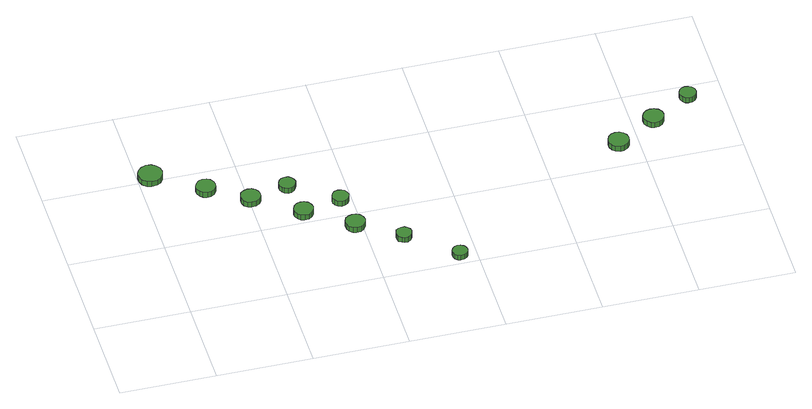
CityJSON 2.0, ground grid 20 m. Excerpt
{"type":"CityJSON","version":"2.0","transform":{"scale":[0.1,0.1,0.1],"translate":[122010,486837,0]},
"CityObjects":{
"tree1":{"type":"SolitaryVegetationObject","attributes":{"function":"something"},"geometry":[{"type":"MultiSurface","lod":"1","boundaries":[[[0,1,2,3,4,5,6,7,8,9,10,11,12,13,14]],[[15,16,17,18,19,20,21,22,23,24,25,26,27,28,29]],[[0,29,28,1]],[[1,28,27,2]],[[2,27,26,3]],[[3,26,25,4]],[[4,25,24,5]],[[5,24,23,6]],[[6,23,22,7]],[[7,22,21,8]],[[8,21,20,9]],[[9,20,19,10]],[[10,19,18,11]],[[11,18,17,12]],[[12,17,16,13]],[[13,16,15,14]],[[14,15,29,0]]]}]},
"tree2":{"type":"SolitaryVegetationObject","attributes":{"function":"something"},"geometry":[{"type":"MultiSurface","lod":"1","boundaries":[[[30,31,32,33,34,35,36,37,38,39,40,41,42,43,44]],[[45,46,47,48,49,50,51,52,53,54,55,56,57,58,59]],[[30,59,58,31]],[[31,58,57,32]],[[32,57,56,33]],[[33,56,55,34]],[[34,55,54,35]],[[35,54,53,36]],[[36,53,52,37]],[[37,52,51,38]],[[38,51,50,39]],[[39,50,49,40]],[[40,49,48,41]],[[41,48,47,42]],[[42,47,46,43]],[[43,46,45,44]],[[44,45,59,30]]]}]},
"tree3":{"type":"SolitaryVegetationObject","attributes":{"function":"something"},"geometry":[{"type":"MultiSurface","lod":"1","boundaries":[[[60,61,62,63,64,65,66,67,68,69,70,71,72,73,74]],[[75,76,77,78,79,80,81,82,83,84,85,86,87,88,89]],[[60,89,88,61]],[[61,88,87,62]],[[62,87,86,63]],[[63,86,85,64]],[[64,85,84,65]],[[65,84,83,66]],[[66,83,82,67]],[[67,82,81,68]],[[68,81,80,69]],[[69,80,79,70]],[[70,79,78,71]],[[71,78,77,72]],[[72,77,76,73]],[[73,76,75,74]],[[74,75,89,60]]]}]},
"tree4":{"type":"SolitaryVegetationObject","attributes":{"function":"something"},"geometry":[{"type":"MultiSurface","lod":"1","boundaries":[[[90,91,92,93,94,95,96,97,98,99,100,101,102,103,104]],[[105,106,107,108,109,110,111,112,113,114,115,116,117,118,119]],[[90,119,118,91]],[[91,118,117,92]],[[92,117,116,93]],[[93,116,115,94]],[[94,115,114,95]],[[95,114,113,96]],[[96,113,112,97]],[[97,112,111,98]],[[98,111,110,99]],[[99,110,109,100]],[[100,109,108,101]],[[101,108,107,102]],[[102,107,106,103]],[[103,106,105,104]],[[104,105,119,90]]]}]},
"tree5":{"type":"SolitaryVegetationObject","attributes":{"function":"something"},"geometry":[{"type":"MultiSurface","lod":"1","boundaries":[[[120,121,122,123,124,125,126,127,128,129,130,131,132,133,134]],[[135,136,137,138,139,140,141,142,143,144,145,146,147,148,149]],[[120,149,148,121]],[[121,148,147,122]],[[122,147,146,123]],[[123,146,145,124]],[[124,145,144,125]],[[125,144,143,126]],[[126,143,142,127]],[[127,142,141,128]],[[128,141,140,129]],[[129,140,139,130]],[[130,139,138,131]],[[131,138,137,132]],[[132,137,136,133]],[[133,136,135,134]],[[134,135,149,120]]]}]},
"tree6":{"type":"SolitaryVegetationObject","attributes":{"function":"something"},"geometry":[{"type":"MultiSurface","lod":"1","boundaries":[[[150,151,152,153,154,155,156,157,158,159,160,161,162,163,164]],[[165,166,167,168,169,170,171,172,173,174,175,176,177,178,179]],[[150,179,178,151]],[[151,178,177,152]],[[152,177,176,153]],[[153,176,175,154]],[[154,175,174,155]],[[155,174,173,156]],[[156,173,172,157]],[[157,172,171,158]],[[158,171,170,159]],[[159,170,169,160]],[[160,169,168,161]],[[161,168,167,162]],[[162,167,166,163]],[[163,166,165,164]],[[164,165,179,150]]]}]},
"tree7":{"type":"SolitaryVegetationObject","attributes":{"function":"something"},"geometry":[{"type":"MultiSurface","lod":"1","boundaries":[[[180,181,182,183,184,185,186,187,188,189,190,191,192,193,194]],[[195,196,197,198,199,200,201,202,203,204,205,206,207,208,209]],[[180,209,208,181]],[[181,208,207,182]],[[182,207,206,183]],[[183,206,205,184]],[[184,205,204,185]],[[185,204,203,186]],[[186,203,202,187]],[[187,202,201,188]],[[188,201,200,189]],[[189,200,199,190]],[[190,199,198,191]],[[191,198,197,192]],[[192,197,196,193]],[[193,196,195,194]],[[194,195,209,180]]]}]},
"tree8":{"type":"SolitaryVegetationObject","attributes":{"function":"something"},"geometry":[{"type":"MultiSurface","lod":"1","boundaries":[[[210,211,212,213,214,215,216,217,218,219,220,221,222,223,224]],[[225,226,227,228,229,230,231,232,233,234,235,236,237,238,239]],[[210,239,238,211]],[[211,238,237,212]],[[212,237,236,213]],[[213,236,235,214]],[[214,235,234,215]],[[215,234,233,216]],[[216,233,232,217]],[[217,232,231,218]],[[218,231,230,219]],[[219,230,229,220]],[[220,229,228,221]],[[221,228,227,222]],[[222,227,226,223]],[[223,226,225,224]],[[224,225,239,210]]]}]},
"tree9":{"type":"SolitaryVegetationObject","attributes":{"function":"something"},"geometry":[{"type":"MultiSurface","lod":"1","boundaries":[[[240,241,242,243,244,245,246,247,248,249,250,251,252,253,254]],[[255,256,257,258,259,260,261,262,263,264,265,266,267,268,269]],[[240,269,268,241]],[[241,268,267,242]],[[242,267,266,243]],[[243,266,265,244]],[[244,265,264,245]],[[245,264,263,246]],[[246,263,262,247]],[[247,262,261,248]],[[248,261,260,249]],[[249,260,259,250]],[[250,259,258,251]],[[251,258,257,252]],[[252,257,256,253]],[[253,256,255,254]],[[254,255,269,240]]]}]},
"tree10":{"type":"SolitaryVegetationObject","attributes":{"function":"something"},"geometry":[{"type":"MultiSurface","lod":"1","boundaries":[[[270,271,272,273,274,275,276,277,278,279,280,281,282,283,284]],[[285,286,287,288,289,290,291,292,293,294,295,296,297,298,299]],[[270,299,298,271]],[[271,298,297,272]],[[272,297,296,273]],[[273,296,295,274]],[[274,295,294,275]],[[275,294,293,276]],[[276,293,292,277]],[[277,292,291,278]],[[278,291,290,279]],[[279,290,289,280]],[[280,289,288,281]],[[281,288,287,282]],[[282,287,286,283]],[[283,286,285,284]],[[284,285,299,270]]]}]},
"tree11":{"type":"SolitaryVegetationObject","attributes":{"function":"something"},"geometry":[{"type":"MultiSurface","lod":"1","boundaries":[[[300,301,302,303,304,305,306,307,308,309,310,311,312,313,314]],[[315,316,317,318,319,320,321,322,323,324,325,326,327,328,329]],[[300,329,328,301]],[[301,328,327,302]],[[302,327,326,303]],[[303,326,325,304]],[[304,325,324,305]],[[305,324,323,306]],[[306,323,322,307]],[[307,322,321,308]],[[308,321,320,309]],[[309,320,319,310]],[[310,319,318,311]],[[311,318,317,312]],[[312,317,316,313]],[[313,316,315,314]],[[314,315,329,300]]]}]},
"tree12":{"type":"SolitaryVegetationObject","attributes":{"function":"something"},"geometry":[{"type":"MultiSurface","lod":"1","boundaries":[[[330,331,332,333,334,335,336,337,338,339,340,341,342,343,344]],[[345,346,347,348,349,350,351,352,353,354,355,356,357,358,359]],[[330,359,358,331]],[[331,358,357,332]],[[332,357,356,333]],[[333,356,355,334]],[[334,355,354,335]],[[335,354,353,336]],[[336,353,352,337]],[[337,352,351,338]],[[338,351,350,339]],[[339,350,349,340]],[[340,349,348,341]],[[341,348,347,342]],[[342,347,346,343]],[[343,346,345,344]],[[344,345,359,330]]]}]}
},
"vertices":[
[51,409,22],[49,420,22],[43,428,22],[34,434,22],[23,435,22],[13,431,22],[5,424,22],[1,415,22],[1,404,22],[5,394,22],[13,387,22],[23,384,22],[34,385,22],[43,390,22],[49,399,22],[49,399,9],[43,390,9],[34,385,9],[23,384,9],[13,387,9],[5,394,9],[1,404,9],[1,415,9],[5,424,9],[13,431,9],[23,435,9],[34,434,9],[43,428,9],[49,420,9],[51,409,9],
[144,344,22],[142,353,22],[137,360,22],[130,364,22],[121,365,22],[113,362,22],[107,356,22],[103,348,22],[103,340,22],[107,332,22],[113,326,22],[121,323,22],[130,324,22],[137,329,22],[142,336,22],[142,336,9],[137,329,9],[130,324,9],[121,323,9],[113,326,9],[107,332,9],[103,340,9],[103,348,9],[107,356,9],[113,362,9],[121,365,9],[130,364,9],[137,360,9],[142,353,9],[144,344,9],
[223,291,23],[221,300,23],[216,307,23],[209,311,23],[200,312,23],[192,309,23],[185,304,23],[182,296,23],[182,287,23],[185,279,23],[192,273,23],[200,271,23],[209,272,23],[216,276,23],[221,283,23],[221,283,10],[216,276,10],[209,272,10],[200,271,10],[192,273,10],[185,279,10],[182,287,10],[182,296,10],[185,304,10],[192,309,10],[200,312,10],[209,311,10],[216,307,10],[221,300,10],[223,291,10],
[315,226,23],[313,235,23],[308,242,23],[301,246,23],[292,247,23],[284,244,23],[278,238,23],[274,230,23],[274,222,23],[278,214,23],[284,208,23],[292,206,23],[301,206,23],[308,211,23],[313,218,23],[313,218,10],[308,211,10],[301,206,10],[292,206,10],[284,208,10],[278,214,10],[274,222,10],[274,230,10],[278,238,10],[284,244,10],[292,247,10],[301,246,10],[308,242,10],[313,235,10],[315,226,10],
[301,311,22],[299,318,22],[295,324,22],[289,328,22],[281,328,22],[274,326,22],[269,321,22],[266,314,22],[266,307,22],[269,300,22],[274,296,22],[281,293,22],[289,294,22],[295,298,22],[299,304,22],[299,304,9],[295,298,9],[289,294,9],[281,293,9],[274,296,9],[269,300,9],[266,307,9],[266,314,9],[269,321,9],[274,326,9],[281,328,9],[289,328,9],[295,324,9],[299,318,9],[301,311,9],
[406,164,22],[404,173,22],[399,180,22],[392,184,22],[383,185,22],[375,182,22],[368,177,22],[365,169,22],[365,160,22],[368,152,22],[375,146,22],[383,144,22],[392,145,22],[399,149,22],[404,156,22],[404,156,9],[399,149,9],[392,145,9],[383,144,9],[375,146,9],[368,152,9],[365,160,9],[365,169,9],[368,177,9],[375,182,9],[383,185,9],[392,184,9],[399,180,9],[404,173,9],[406,164,9],
[394,246,22],[392,253,22],[388,259,22],[382,262,22],[374,263,22],[367,261,22],[362,256,22],[359,249,22],[359,242,22],[362,235,22],[367,230,22],[374,228,22],[382,229,22],[388,233,22],[392,238,22],[392,238,9],[388,233,9],[382,229,9],[374,228,9],[367,230,9],[362,235,9],[359,242,9],[359,249,9],[362,256,9],[367,261,9],[374,263,9],[382,262,9],[388,259,9],[392,253,9],[394,246,9],
[487,106,22],[485,113,22],[481,118,22],[475,122,22],[468,122,22],[462,120,22],[456,116,22],[454,109,22],[454,102,22],[456,96,22],[462,92,22],[468,89,22],[475,90,22],[481,94,22],[485,99,22],[485,99,9],[481,94,9],[475,90,9],[468,89,9],[462,92,9],[456,96,9],[454,102,9],[454,109,9],[456,116,9],[462,120,9],[468,122,9],[475,122,9],[481,118,9],[485,113,9],[487,106,9],
[580,23,23],[579,29,23],[575,35,23],[569,38,23],[562,39,23],[556,37,23],[551,32,23],[548,26,23],[548,20,23],[551,14,23],[556,9,23],[562,7,23],[569,8,23],[575,11,23],[579,16,23],[579,16,11],[575,11,11],[569,8,11],[562,7,11],[556,9,11],[551,14,11],[548,20,11],[548,26,11],[551,32,11],[556,37,11],[562,39,11],[569,38,11],[575,35,11],[579,29,11],[580,23,11],
[979,264,23],[977,273,23],[972,280,23],[964,285,23],[955,286,23],[946,283,23],[940,277,23],[936,269,23],[936,260,23],[940,251,23],[946,245,23],[955,242,23],[964,243,23],[972,248,23],[977,255,23],[977,255,10],[972,248,10],[964,243,10],[955,242,10],[946,245,10],[940,251,10],[936,260,10],[936,269,10],[940,277,10],[946,283,10],[955,286,10],[964,285,10],[972,280,10],[977,273,10],[979,264,10],
[1065,316,22],[1063,325,22],[1058,332,22],[1050,336,22],[1041,337,22],[1033,334,22],[1026,328,22],[1022,320,22],[1022,311,22],[1026,303,22],[1033,297,22],[1041,294,22],[1050,295,22],[1058,300,22],[1063,307,22],[1063,307,9],[1058,300,9],[1050,295,9],[1041,294,9],[1033,297,9],[1026,303,9],[1022,311,9],[1022,320,9],[1026,328,9],[1033,334,9],[1041,337,9],[1050,336,9],[1058,332,9],[1063,325,9],[1065,316,9],
[1146,367,21],[1144,375,21],[1140,381,21],[1134,384,21],[1126,385,21],[1119,383,21],[1114,378,21],[1111,371,21],[1111,364,21],[1114,357,21],[1119,352,21],[1126,350,21],[1134,351,21],[1140,354,21],[1144,360,21],[1144,360,8],[1140,354,8],[1134,351,8],[1126,350,8],[1119,352,8],[1114,357,8],[1111,364,8],[1111,371,8],[1114,378,8],[1119,383,8],[1126,385,8],[1134,384,8],[1140,381,8],[1144,375,8],[1146,367,8]
]}
